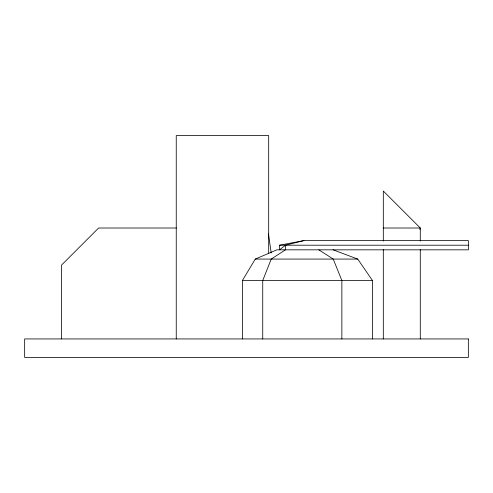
<?xml version="1.0" encoding="UTF-8"?>
<svg xmlns="http://www.w3.org/2000/svg" width="493" height="493" viewBox="0 0 493 493"><rect width="100%" height="100%" fill="white"/><g stroke="black" fill="none" stroke-linecap="round" stroke-linejoin="round"><path stroke-width="0.74" d="M419.796 229.473L420.282 228.012L383.308 191.037L383.308 241.108M242.39 338.938L242.39 280.517L255.288 259.071L276.844 249.828L468.35 249.828L468.35 240.584L303.953 240.584L279.525 245.206L279.525 249.828L285.465 245.206L303.953 240.584M176.402 228.012L98.6 228.012L61.625 264.988L61.625 338.938M383.308 228.012L420.282 228.012L420.282 241.108M279.525 245.206L468.35 245.206M255.288 259.071L357.733 259.071L372.461 280.517L372.461 338.938M242.39 280.517L372.461 280.517M333.114 249.828L357.733 259.071M318.829 249.828L333.237 259.071L341.859 280.517L341.859 338.938M268.469 233.885L271.187 252.915M420.282 249.581L420.282 338.938M383.308 249.581L383.308 338.938M285.465 245.206L285.465 249.828L271.242 259.071L262.732 280.517L262.732 338.938M268.685 253.433L268.685 135.575L176.248 135.575L176.248 338.938M468.35 338.938L24.65 338.938L24.65 357.425L468.35 357.425L468.35 338.938"/></g></svg>
